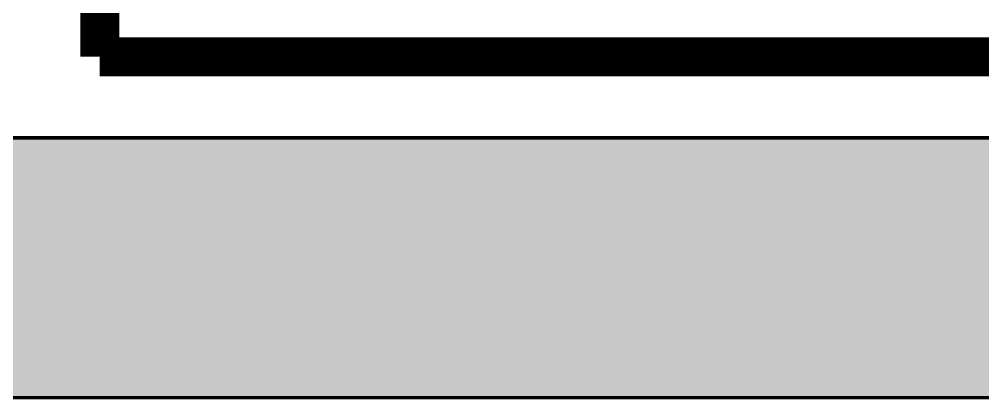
# Model space of a CAD drawing. Header units: millimetres. Extents: x -116965 to 323937, y 291661 to 566926.
# Drawn here: x -49213.4 to -48842.7, y 328239.9 to 328385.5 of the extents above; entities that cross this region are included whole.
import ezdxf

# ---------------------------------------------------------------- set-up
doc = ezdxf.new("R2010")
doc.units = ezdxf.units.MM
doc.layers.get('0').update_dxf_attribs({"lineweight": 18})
doc.layers.add('C00-00-00', color=7, linetype='Continuous')
doc.layers.add('C34-3A-40', color=7, linetype='Continuous', true_color=0x343a40)
doc.layers.add('C62-64-69', color=7, linetype='Continuous', true_color=0x626469)

msp = doc.modelspace()

# ---------------------------------------------------------------- hatches: boundary and pattern name
at = {"layer": 'C34-3A-40'}
h = msp.add_hatch(color=256, dxfattribs=at)
h.dxf.hatch_style = 2
h.paths.add_polyline_path([(-49331.192633, 328339.849361), (-48631.290343, 328339.849361), (-48631.290343, 328239.863317), (-49331.192633, 328239.863317)])
at = {"layer": 'C62-64-69'}
h = msp.add_hatch(color=256, dxfattribs=at)
h.dxf.hatch_style = 2
h.paths.add_polyline_path([(-49235.206033, 328330.850618), (-49203.210498, 328330.850618), (-49203.210498, 328323.851592), (-49235.206033, 328323.851592)])
h = msp.add_hatch(color=256, dxfattribs=at)
h.dxf.hatch_style = 2
h.paths.add_polyline_path([(-49203.210498, 328330.850618), (-49171.214968, 328330.850618), (-49171.214968, 328323.851592), (-49203.210498, 328323.851592)])
h = msp.add_hatch(color=256, dxfattribs=at)
h.dxf.hatch_style = 2
h.paths.add_polyline_path([(-49203.210498, 328330.850618), (-49171.214968, 328330.850618), (-49171.214968, 328323.851592), (-49203.210498, 328323.851592)])
h = msp.add_hatch(color=256, dxfattribs=at)
h.dxf.hatch_style = 2
h.paths.add_polyline_path([(-49171.214968, 328330.850618), (-49139.219433, 328330.850618), (-49139.219433, 328323.851592), (-49171.214968, 328323.851592)])
h = msp.add_hatch(color=256, dxfattribs=at)
h.dxf.hatch_style = 2
h.paths.add_polyline_path([(-49171.214968, 328330.850618), (-49139.219433, 328330.850618), (-49139.219433, 328323.851592), (-49171.214968, 328323.851592)])
h = msp.add_hatch(color=256, dxfattribs=at)
h.dxf.hatch_style = 2
h.paths.add_polyline_path([(-49139.219433, 328330.850618), (-49107.223898, 328330.850618), (-49107.223898, 328323.851592), (-49139.219433, 328323.851592)])
h = msp.add_hatch(color=256, dxfattribs=at)
h.dxf.hatch_style = 2
h.paths.add_polyline_path([(-49139.219433, 328330.850618), (-49107.223898, 328330.850618), (-49107.223898, 328323.851592), (-49139.219433, 328323.851592)])
h = msp.add_hatch(color=256, dxfattribs=at)
h.dxf.hatch_style = 2
h.paths.add_polyline_path([(-49107.223898, 328330.850618), (-49075.228368, 328330.850618), (-49075.228368, 328323.851592), (-49107.223898, 328323.851592)])
h = msp.add_hatch(color=256, dxfattribs=at)
h.dxf.hatch_style = 2
h.paths.add_polyline_path([(-49107.223898, 328330.850618), (-49075.228368, 328330.850618), (-49075.228368, 328323.851592), (-49107.223898, 328323.851592)])
h = msp.add_hatch(color=256, dxfattribs=at)
h.dxf.hatch_style = 2
h.paths.add_polyline_path([(-49075.228368, 328330.850618), (-49043.232833, 328330.850618), (-49043.232833, 328323.851592), (-49075.228368, 328323.851592)])
h = msp.add_hatch(color=256, dxfattribs=at)
h.dxf.hatch_style = 2
h.paths.add_polyline_path([(-49043.232833, 328330.850618), (-49011.237298, 328330.850618), (-49011.237298, 328323.851592), (-49043.232833, 328323.851592)])
h = msp.add_hatch(color=256, dxfattribs=at)
h.dxf.hatch_style = 2
h.paths.add_polyline_path([(-49043.232833, 328330.850618), (-49011.237298, 328330.850618), (-49011.237298, 328323.851592), (-49043.232833, 328323.851592)])
h = msp.add_hatch(color=256, dxfattribs=at)
h.dxf.hatch_style = 2
h.paths.add_polyline_path([(-49011.237298, 328330.850618), (-48979.241768, 328330.850618), (-48979.241768, 328323.851592), (-49011.237298, 328323.851592)])
h = msp.add_hatch(color=256, dxfattribs=at)
h.dxf.hatch_style = 2
h.paths.add_polyline_path([(-49011.237298, 328330.850618), (-48979.241768, 328330.850618), (-48979.241768, 328323.851592), (-49011.237298, 328323.851592)])
h = msp.add_hatch(color=256, dxfattribs=at)
h.dxf.hatch_style = 2
h.paths.add_polyline_path([(-48979.241768, 328330.850618), (-48947.246233, 328330.850618), (-48947.246233, 328323.851592), (-48979.241768, 328323.851592)])
h = msp.add_hatch(color=256, dxfattribs=at)
h.dxf.hatch_style = 2
h.paths.add_polyline_path([(-48979.241768, 328330.850618), (-48947.246233, 328330.850618), (-48947.246233, 328323.851592), (-48979.241768, 328323.851592)])
h = msp.add_hatch(color=256, dxfattribs=at)
h.dxf.hatch_style = 2
h.paths.add_polyline_path([(-48947.246233, 328330.850618), (-48915.250698, 328330.850618), (-48915.250698, 328323.851592), (-48947.246233, 328323.851592)])
h = msp.add_hatch(color=256, dxfattribs=at)
h.dxf.hatch_style = 2
h.paths.add_polyline_path([(-48947.246233, 328330.850618), (-48915.250698, 328330.850618), (-48915.250698, 328323.851592), (-48947.246233, 328323.851592)])
h = msp.add_hatch(color=256, dxfattribs=at)
h.dxf.hatch_style = 2
h.paths.add_polyline_path([(-48915.250698, 328330.850618), (-48883.255168, 328330.850618), (-48883.255168, 328323.851592), (-48915.250698, 328323.851592)])
h = msp.add_hatch(color=256, dxfattribs=at)
h.dxf.hatch_style = 2
h.paths.add_polyline_path([(-48883.255168, 328330.850618), (-48851.259633, 328330.850618), (-48851.259633, 328323.851592), (-48883.255168, 328323.851592)])
h = msp.add_hatch(color=256, dxfattribs=at)
h.dxf.hatch_style = 2
h.paths.add_polyline_path([(-48883.255168, 328330.850618), (-48851.259633, 328330.850618), (-48851.259633, 328323.851592), (-48883.255168, 328323.851592)])
h = msp.add_hatch(color=256, dxfattribs=at)
h.dxf.hatch_style = 2
h.paths.add_polyline_path([(-48851.259633, 328330.850618), (-48819.264098, 328330.850618), (-48819.264098, 328323.851592), (-48851.259633, 328323.851592)])
h = msp.add_hatch(color=256, dxfattribs=at)
h.dxf.hatch_style = 2
h.paths.add_polyline_path([(-48851.259633, 328330.850618), (-48819.264098, 328330.850618), (-48819.264098, 328323.851592), (-48851.259633, 328323.851592)])
h = msp.add_hatch(color=256, dxfattribs=at)
h.dxf.hatch_style = 2
h.paths.add_polyline_path([(-49235.206033, 328323.851592), (-49203.210498, 328323.851592), (-49203.210498, 328321.851874), (-49235.206033, 328321.851874)])
h = msp.add_hatch(color=256, dxfattribs=at)
h.dxf.hatch_style = 2
h.paths.add_polyline_path([(-49235.206033, 328321.851874), (-49203.210498, 328321.851874), (-49203.210498, 328314.852848), (-49235.206033, 328314.852848)])
h = msp.add_hatch(color=256, dxfattribs=at)
h.dxf.hatch_style = 2
h.paths.add_polyline_path([(-49203.210498, 328323.851592), (-49171.214968, 328323.851592), (-49171.214968, 328321.851874), (-49203.210498, 328321.851874)])
h = msp.add_hatch(color=256, dxfattribs=at)
h.dxf.hatch_style = 2
h.paths.add_polyline_path([(-49203.210498, 328323.851592), (-49171.214968, 328323.851592), (-49171.214968, 328321.851874), (-49203.210498, 328321.851874)])
h = msp.add_hatch(color=256, dxfattribs=at)
h.dxf.hatch_style = 2
h.paths.add_polyline_path([(-49203.210498, 328321.851874), (-49171.214968, 328321.851874), (-49171.214968, 328314.852848), (-49203.210498, 328314.852848)])
h = msp.add_hatch(color=256, dxfattribs=at)
h.dxf.hatch_style = 2
h.paths.add_polyline_path([(-49203.210498, 328321.851874), (-49171.214968, 328321.851874), (-49171.214968, 328314.852848), (-49203.210498, 328314.852848)])
h = msp.add_hatch(color=256, dxfattribs=at)
h.dxf.hatch_style = 2
h.paths.add_polyline_path([(-49171.214968, 328323.851592), (-49139.219433, 328323.851592), (-49139.219433, 328321.851874), (-49171.214968, 328321.851874)])
h = msp.add_hatch(color=256, dxfattribs=at)
h.dxf.hatch_style = 2
h.paths.add_polyline_path([(-49171.214968, 328323.851592), (-49139.219433, 328323.851592), (-49139.219433, 328321.851874), (-49171.214968, 328321.851874)])
h = msp.add_hatch(color=256, dxfattribs=at)
h.dxf.hatch_style = 2
h.paths.add_polyline_path([(-49171.214968, 328321.851874), (-49139.219433, 328321.851874), (-49139.219433, 328314.852848), (-49171.214968, 328314.852848)])
h = msp.add_hatch(color=256, dxfattribs=at)
h.dxf.hatch_style = 2
h.paths.add_polyline_path([(-49171.214968, 328321.851874), (-49139.219433, 328321.851874), (-49139.219433, 328314.852848), (-49171.214968, 328314.852848)])
h = msp.add_hatch(color=256, dxfattribs=at)
h.dxf.hatch_style = 2
h.paths.add_polyline_path([(-49139.219433, 328323.851592), (-49107.223898, 328323.851592), (-49107.223898, 328321.851874), (-49139.219433, 328321.851874)])
h = msp.add_hatch(color=256, dxfattribs=at)
h.dxf.hatch_style = 2
h.paths.add_polyline_path([(-49139.219433, 328323.851592), (-49107.223898, 328323.851592), (-49107.223898, 328321.851874), (-49139.219433, 328321.851874)])
h = msp.add_hatch(color=256, dxfattribs=at)
h.dxf.hatch_style = 2
h.paths.add_polyline_path([(-49139.219433, 328321.851874), (-49107.223898, 328321.851874), (-49107.223898, 328314.852848), (-49139.219433, 328314.852848)])
h = msp.add_hatch(color=256, dxfattribs=at)
h.dxf.hatch_style = 2
h.paths.add_polyline_path([(-49139.219433, 328321.851874), (-49107.223898, 328321.851874), (-49107.223898, 328314.852848), (-49139.219433, 328314.852848)])
h = msp.add_hatch(color=256, dxfattribs=at)
h.dxf.hatch_style = 2
h.paths.add_polyline_path([(-49107.223898, 328323.851592), (-49075.228368, 328323.851592), (-49075.228368, 328321.851874), (-49107.223898, 328321.851874)])
h = msp.add_hatch(color=256, dxfattribs=at)
h.dxf.hatch_style = 2
h.paths.add_polyline_path([(-49107.223898, 328323.851592), (-49075.228368, 328323.851592), (-49075.228368, 328321.851874), (-49107.223898, 328321.851874)])
h = msp.add_hatch(color=256, dxfattribs=at)
h.dxf.hatch_style = 2
h.paths.add_polyline_path([(-49107.223898, 328321.851874), (-49075.228368, 328321.851874), (-49075.228368, 328314.852848), (-49107.223898, 328314.852848)])
h = msp.add_hatch(color=256, dxfattribs=at)
h.dxf.hatch_style = 2
h.paths.add_polyline_path([(-49107.223898, 328321.851874), (-49075.228368, 328321.851874), (-49075.228368, 328314.852848), (-49107.223898, 328314.852848)])
h = msp.add_hatch(color=256, dxfattribs=at)
h.dxf.hatch_style = 2
h.paths.add_polyline_path([(-49075.228368, 328323.851592), (-49043.232833, 328323.851592), (-49043.232833, 328321.851874), (-49075.228368, 328321.851874)])
h = msp.add_hatch(color=256, dxfattribs=at)
h.dxf.hatch_style = 2
h.paths.add_polyline_path([(-49075.228368, 328321.851874), (-49043.232833, 328321.851874), (-49043.232833, 328314.852848), (-49075.228368, 328314.852848)])
h = msp.add_hatch(color=256, dxfattribs=at)
h.dxf.hatch_style = 2
h.paths.add_polyline_path([(-49043.232833, 328323.851592), (-49011.237298, 328323.851592), (-49011.237298, 328321.851874), (-49043.232833, 328321.851874)])
h = msp.add_hatch(color=256, dxfattribs=at)
h.dxf.hatch_style = 2
h.paths.add_polyline_path([(-49043.232833, 328323.851592), (-49011.237298, 328323.851592), (-49011.237298, 328321.851874), (-49043.232833, 328321.851874)])
h = msp.add_hatch(color=256, dxfattribs=at)
h.dxf.hatch_style = 2
h.paths.add_polyline_path([(-49043.232833, 328321.851874), (-49011.237298, 328321.851874), (-49011.237298, 328314.852848), (-49043.232833, 328314.852848)])
h = msp.add_hatch(color=256, dxfattribs=at)
h.dxf.hatch_style = 2
h.paths.add_polyline_path([(-49043.232833, 328321.851874), (-49011.237298, 328321.851874), (-49011.237298, 328314.852848), (-49043.232833, 328314.852848)])
h = msp.add_hatch(color=256, dxfattribs=at)
h.dxf.hatch_style = 2
h.paths.add_polyline_path([(-49011.237298, 328323.851592), (-48979.241768, 328323.851592), (-48979.241768, 328321.851874), (-49011.237298, 328321.851874)])
h = msp.add_hatch(color=256, dxfattribs=at)
h.dxf.hatch_style = 2
h.paths.add_polyline_path([(-49011.237298, 328323.851592), (-48979.241768, 328323.851592), (-48979.241768, 328321.851874), (-49011.237298, 328321.851874)])
h = msp.add_hatch(color=256, dxfattribs=at)
h.dxf.hatch_style = 2
h.paths.add_polyline_path([(-49011.237298, 328321.851874), (-48979.241768, 328321.851874), (-48979.241768, 328314.852848), (-49011.237298, 328314.852848)])
h = msp.add_hatch(color=256, dxfattribs=at)
h.dxf.hatch_style = 2
h.paths.add_polyline_path([(-49011.237298, 328321.851874), (-48979.241768, 328321.851874), (-48979.241768, 328314.852848), (-49011.237298, 328314.852848)])
h = msp.add_hatch(color=256, dxfattribs=at)
h.dxf.hatch_style = 2
h.paths.add_polyline_path([(-48979.241768, 328323.851592), (-48947.246233, 328323.851592), (-48947.246233, 328321.851874), (-48979.241768, 328321.851874)])
h = msp.add_hatch(color=256, dxfattribs=at)
h.dxf.hatch_style = 2
h.paths.add_polyline_path([(-48979.241768, 328323.851592), (-48947.246233, 328323.851592), (-48947.246233, 328321.851874), (-48979.241768, 328321.851874)])
h = msp.add_hatch(color=256, dxfattribs=at)
h.dxf.hatch_style = 2
h.paths.add_polyline_path([(-48979.241768, 328321.851874), (-48947.246233, 328321.851874), (-48947.246233, 328314.852848), (-48979.241768, 328314.852848)])
h = msp.add_hatch(color=256, dxfattribs=at)
h.dxf.hatch_style = 2
h.paths.add_polyline_path([(-48979.241768, 328321.851874), (-48947.246233, 328321.851874), (-48947.246233, 328314.852848), (-48979.241768, 328314.852848)])
h = msp.add_hatch(color=256, dxfattribs=at)
h.dxf.hatch_style = 2
h.paths.add_polyline_path([(-48947.246233, 328323.851592), (-48915.250698, 328323.851592), (-48915.250698, 328321.851874), (-48947.246233, 328321.851874)])
h = msp.add_hatch(color=256, dxfattribs=at)
h.dxf.hatch_style = 2
h.paths.add_polyline_path([(-48947.246233, 328323.851592), (-48915.250698, 328323.851592), (-48915.250698, 328321.851874), (-48947.246233, 328321.851874)])
h = msp.add_hatch(color=256, dxfattribs=at)
h.dxf.hatch_style = 2
h.paths.add_polyline_path([(-48947.246233, 328321.851874), (-48915.250698, 328321.851874), (-48915.250698, 328314.852848), (-48947.246233, 328314.852848)])
h = msp.add_hatch(color=256, dxfattribs=at)
h.dxf.hatch_style = 2
h.paths.add_polyline_path([(-48947.246233, 328321.851874), (-48915.250698, 328321.851874), (-48915.250698, 328314.852848), (-48947.246233, 328314.852848)])
h = msp.add_hatch(color=256, dxfattribs=at)
h.dxf.hatch_style = 2
h.paths.add_polyline_path([(-48915.250698, 328323.851592), (-48883.255168, 328323.851592), (-48883.255168, 328321.851874), (-48915.250698, 328321.851874)])
h = msp.add_hatch(color=256, dxfattribs=at)
h.dxf.hatch_style = 2
h.paths.add_polyline_path([(-48915.250698, 328321.851874), (-48883.255168, 328321.851874), (-48883.255168, 328314.852848), (-48915.250698, 328314.852848)])
h = msp.add_hatch(color=256, dxfattribs=at)
h.dxf.hatch_style = 2
h.paths.add_polyline_path([(-48883.255168, 328323.851592), (-48851.259633, 328323.851592), (-48851.259633, 328321.851874), (-48883.255168, 328321.851874)])
h = msp.add_hatch(color=256, dxfattribs=at)
h.dxf.hatch_style = 2
h.paths.add_polyline_path([(-48883.255168, 328323.851592), (-48851.259633, 328323.851592), (-48851.259633, 328321.851874), (-48883.255168, 328321.851874)])
h = msp.add_hatch(color=256, dxfattribs=at)
h.dxf.hatch_style = 2
h.paths.add_polyline_path([(-48883.255168, 328321.851874), (-48851.259633, 328321.851874), (-48851.259633, 328314.852848), (-48883.255168, 328314.852848)])
h = msp.add_hatch(color=256, dxfattribs=at)
h.dxf.hatch_style = 2
h.paths.add_polyline_path([(-48883.255168, 328321.851874), (-48851.259633, 328321.851874), (-48851.259633, 328314.852848), (-48883.255168, 328314.852848)])
h = msp.add_hatch(color=256, dxfattribs=at)
h.dxf.hatch_style = 2
h.paths.add_polyline_path([(-48851.259633, 328323.851592), (-48819.264098, 328323.851592), (-48819.264098, 328321.851874), (-48851.259633, 328321.851874)])
h = msp.add_hatch(color=256, dxfattribs=at)
h.dxf.hatch_style = 2
h.paths.add_polyline_path([(-48851.259633, 328323.851592), (-48819.264098, 328323.851592), (-48819.264098, 328321.851874), (-48851.259633, 328321.851874)])
h = msp.add_hatch(color=256, dxfattribs=at)
h.dxf.hatch_style = 2
h.paths.add_polyline_path([(-48851.259633, 328321.851874), (-48819.264098, 328321.851874), (-48819.264098, 328314.852848), (-48851.259633, 328314.852848)])
h = msp.add_hatch(color=256, dxfattribs=at)
h.dxf.hatch_style = 2
h.paths.add_polyline_path([(-48851.259633, 328321.851874), (-48819.264098, 328321.851874), (-48819.264098, 328314.852848), (-48851.259633, 328314.852848)])
h = msp.add_hatch(color=256, dxfattribs=at)
h.dxf.hatch_style = 2
h.paths.add_polyline_path([(-49235.206033, 328314.852848), (-49203.210498, 328314.852848), (-49203.210498, 328312.85313), (-49235.206033, 328312.85313)])
h = msp.add_hatch(color=256, dxfattribs=at)
h.dxf.hatch_style = 2
h.paths.add_polyline_path([(-49203.210498, 328314.852848), (-49171.214968, 328314.852848), (-49171.214968, 328312.85313), (-49203.210498, 328312.85313)])
h = msp.add_hatch(color=256, dxfattribs=at)
h.dxf.hatch_style = 2
h.paths.add_polyline_path([(-49203.210498, 328314.852848), (-49171.214968, 328314.852848), (-49171.214968, 328312.85313), (-49203.210498, 328312.85313)])
h = msp.add_hatch(color=256, dxfattribs=at)
h.dxf.hatch_style = 2
h.paths.add_polyline_path([(-49171.214968, 328314.852848), (-49139.219433, 328314.852848), (-49139.219433, 328312.85313), (-49171.214968, 328312.85313)])
h = msp.add_hatch(color=256, dxfattribs=at)
h.dxf.hatch_style = 2
h.paths.add_polyline_path([(-49171.214968, 328314.852848), (-49139.219433, 328314.852848), (-49139.219433, 328312.85313), (-49171.214968, 328312.85313)])
h = msp.add_hatch(color=256, dxfattribs=at)
h.dxf.hatch_style = 2
h.paths.add_polyline_path([(-49139.219433, 328314.852848), (-49107.223898, 328314.852848), (-49107.223898, 328312.85313), (-49139.219433, 328312.85313)])
h = msp.add_hatch(color=256, dxfattribs=at)
h.dxf.hatch_style = 2
h.paths.add_polyline_path([(-49139.219433, 328314.852848), (-49107.223898, 328314.852848), (-49107.223898, 328312.85313), (-49139.219433, 328312.85313)])
h = msp.add_hatch(color=256, dxfattribs=at)
h.dxf.hatch_style = 2
h.paths.add_polyline_path([(-49107.223898, 328314.852848), (-49075.228368, 328314.852848), (-49075.228368, 328312.85313), (-49107.223898, 328312.85313)])
h = msp.add_hatch(color=256, dxfattribs=at)
h.dxf.hatch_style = 2
h.paths.add_polyline_path([(-49107.223898, 328314.852848), (-49075.228368, 328314.852848), (-49075.228368, 328312.85313), (-49107.223898, 328312.85313)])
h = msp.add_hatch(color=256, dxfattribs=at)
h.dxf.hatch_style = 2
h.paths.add_polyline_path([(-49075.228368, 328314.852848), (-49043.232833, 328314.852848), (-49043.232833, 328312.85313), (-49075.228368, 328312.85313)])
h = msp.add_hatch(color=256, dxfattribs=at)
h.dxf.hatch_style = 2
h.paths.add_polyline_path([(-49043.232833, 328314.852848), (-49011.237298, 328314.852848), (-49011.237298, 328312.85313), (-49043.232833, 328312.85313)])
h = msp.add_hatch(color=256, dxfattribs=at)
h.dxf.hatch_style = 2
h.paths.add_polyline_path([(-49043.232833, 328314.852848), (-49011.237298, 328314.852848), (-49011.237298, 328312.85313), (-49043.232833, 328312.85313)])
h = msp.add_hatch(color=256, dxfattribs=at)
h.dxf.hatch_style = 2
h.paths.add_polyline_path([(-49011.237298, 328314.852848), (-48979.241768, 328314.852848), (-48979.241768, 328312.85313), (-49011.237298, 328312.85313)])
h = msp.add_hatch(color=256, dxfattribs=at)
h.dxf.hatch_style = 2
h.paths.add_polyline_path([(-49011.237298, 328314.852848), (-48979.241768, 328314.852848), (-48979.241768, 328312.85313), (-49011.237298, 328312.85313)])
h = msp.add_hatch(color=256, dxfattribs=at)
h.dxf.hatch_style = 2
h.paths.add_polyline_path([(-48979.241768, 328314.852848), (-48947.246233, 328314.852848), (-48947.246233, 328312.85313), (-48979.241768, 328312.85313)])
h = msp.add_hatch(color=256, dxfattribs=at)
h.dxf.hatch_style = 2
h.paths.add_polyline_path([(-48979.241768, 328314.852848), (-48947.246233, 328314.852848), (-48947.246233, 328312.85313), (-48979.241768, 328312.85313)])
h = msp.add_hatch(color=256, dxfattribs=at)
h.dxf.hatch_style = 2
h.paths.add_polyline_path([(-48947.246233, 328314.852848), (-48915.250698, 328314.852848), (-48915.250698, 328312.85313), (-48947.246233, 328312.85313)])
h = msp.add_hatch(color=256, dxfattribs=at)
h.dxf.hatch_style = 2
h.paths.add_polyline_path([(-48947.246233, 328314.852848), (-48915.250698, 328314.852848), (-48915.250698, 328312.85313), (-48947.246233, 328312.85313)])
h = msp.add_hatch(color=256, dxfattribs=at)
h.dxf.hatch_style = 2
h.paths.add_polyline_path([(-48915.250698, 328314.852848), (-48883.255168, 328314.852848), (-48883.255168, 328312.85313), (-48915.250698, 328312.85313)])
h = msp.add_hatch(color=256, dxfattribs=at)
h.dxf.hatch_style = 2
h.paths.add_polyline_path([(-48883.255168, 328314.852848), (-48851.259633, 328314.852848), (-48851.259633, 328312.85313), (-48883.255168, 328312.85313)])
h = msp.add_hatch(color=256, dxfattribs=at)
h.dxf.hatch_style = 2
h.paths.add_polyline_path([(-48883.255168, 328314.852848), (-48851.259633, 328314.852848), (-48851.259633, 328312.85313), (-48883.255168, 328312.85313)])
h = msp.add_hatch(color=256, dxfattribs=at)
h.dxf.hatch_style = 2
h.paths.add_polyline_path([(-48851.259633, 328314.852848), (-48819.264098, 328314.852848), (-48819.264098, 328312.85313), (-48851.259633, 328312.85313)])
h = msp.add_hatch(color=256, dxfattribs=at)
h.dxf.hatch_style = 2
h.paths.add_polyline_path([(-48851.259633, 328314.852848), (-48819.264098, 328314.852848), (-48819.264098, 328312.85313), (-48851.259633, 328312.85313)])
h = msp.add_hatch(color=256, dxfattribs=at)
h.dxf.hatch_style = 2
h.paths.add_polyline_path([(-49235.206033, 328312.85313), (-49203.210498, 328312.85313), (-49203.210498, 328305.854105), (-49235.206033, 328305.854105)])
h = msp.add_hatch(color=256, dxfattribs=at)
h.dxf.hatch_style = 2
h.paths.add_polyline_path([(-49203.210498, 328312.85313), (-49171.214968, 328312.85313), (-49171.214968, 328305.854105), (-49203.210498, 328305.854105)])
h = msp.add_hatch(color=256, dxfattribs=at)
h.dxf.hatch_style = 2
h.paths.add_polyline_path([(-49203.210498, 328312.85313), (-49171.214968, 328312.85313), (-49171.214968, 328305.854105), (-49203.210498, 328305.854105)])
h = msp.add_hatch(color=256, dxfattribs=at)
h.dxf.hatch_style = 2
h.paths.add_polyline_path([(-49171.214968, 328312.85313), (-49139.219433, 328312.85313), (-49139.219433, 328305.854105), (-49171.214968, 328305.854105)])
h = msp.add_hatch(color=256, dxfattribs=at)
h.dxf.hatch_style = 2
h.paths.add_polyline_path([(-49171.214968, 328312.85313), (-49139.219433, 328312.85313), (-49139.219433, 328305.854105), (-49171.214968, 328305.854105)])
h = msp.add_hatch(color=256, dxfattribs=at)
h.dxf.hatch_style = 2
h.paths.add_polyline_path([(-49139.219433, 328312.85313), (-49107.223898, 328312.85313), (-49107.223898, 328305.854105), (-49139.219433, 328305.854105)])
h = msp.add_hatch(color=256, dxfattribs=at)
h.dxf.hatch_style = 2
h.paths.add_polyline_path([(-49139.219433, 328312.85313), (-49107.223898, 328312.85313), (-49107.223898, 328305.854105), (-49139.219433, 328305.854105)])
h = msp.add_hatch(color=256, dxfattribs=at)
h.dxf.hatch_style = 2
h.paths.add_polyline_path([(-49107.223898, 328312.85313), (-49075.228368, 328312.85313), (-49075.228368, 328305.854105), (-49107.223898, 328305.854105)])
h = msp.add_hatch(color=256, dxfattribs=at)
h.dxf.hatch_style = 2
h.paths.add_polyline_path([(-49107.223898, 328312.85313), (-49075.228368, 328312.85313), (-49075.228368, 328305.854105), (-49107.223898, 328305.854105)])
h = msp.add_hatch(color=256, dxfattribs=at)
h.dxf.hatch_style = 2
h.paths.add_polyline_path([(-49075.228368, 328312.85313), (-49043.232833, 328312.85313), (-49043.232833, 328305.854105), (-49075.228368, 328305.854105)])
h = msp.add_hatch(color=256, dxfattribs=at)
h.dxf.hatch_style = 2
h.paths.add_polyline_path([(-49043.232833, 328312.85313), (-49011.237298, 328312.85313), (-49011.237298, 328305.854105), (-49043.232833, 328305.854105)])
h = msp.add_hatch(color=256, dxfattribs=at)
h.dxf.hatch_style = 2
h.paths.add_polyline_path([(-49043.232833, 328312.85313), (-49011.237298, 328312.85313), (-49011.237298, 328305.854105), (-49043.232833, 328305.854105)])
h = msp.add_hatch(color=256, dxfattribs=at)
h.dxf.hatch_style = 2
h.paths.add_polyline_path([(-49011.237298, 328312.85313), (-48979.241768, 328312.85313), (-48979.241768, 328305.854105), (-49011.237298, 328305.854105)])
h = msp.add_hatch(color=256, dxfattribs=at)
h.dxf.hatch_style = 2
h.paths.add_polyline_path([(-49011.237298, 328312.85313), (-48979.241768, 328312.85313), (-48979.241768, 328305.854105), (-49011.237298, 328305.854105)])
h = msp.add_hatch(color=256, dxfattribs=at)
h.dxf.hatch_style = 2
h.paths.add_polyline_path([(-48979.241768, 328312.85313), (-48947.246233, 328312.85313), (-48947.246233, 328305.854105), (-48979.241768, 328305.854105)])
h = msp.add_hatch(color=256, dxfattribs=at)
h.dxf.hatch_style = 2
h.paths.add_polyline_path([(-48979.241768, 328312.85313), (-48947.246233, 328312.85313), (-48947.246233, 328305.854105), (-48979.241768, 328305.854105)])
h = msp.add_hatch(color=256, dxfattribs=at)
h.dxf.hatch_style = 2
h.paths.add_polyline_path([(-48947.246233, 328312.85313), (-48915.250698, 328312.85313), (-48915.250698, 328305.854105), (-48947.246233, 328305.854105)])
h = msp.add_hatch(color=256, dxfattribs=at)
h.dxf.hatch_style = 2
h.paths.add_polyline_path([(-48947.246233, 328312.85313), (-48915.250698, 328312.85313), (-48915.250698, 328305.854105), (-48947.246233, 328305.854105)])
h = msp.add_hatch(color=256, dxfattribs=at)
h.dxf.hatch_style = 2
h.paths.add_polyline_path([(-48915.250698, 328312.85313), (-48883.255168, 328312.85313), (-48883.255168, 328305.854105), (-48915.250698, 328305.854105)])
h = msp.add_hatch(color=256, dxfattribs=at)
h.dxf.hatch_style = 2
h.paths.add_polyline_path([(-48883.255168, 328312.85313), (-48851.259633, 328312.85313), (-48851.259633, 328305.854105), (-48883.255168, 328305.854105)])
h = msp.add_hatch(color=256, dxfattribs=at)
h.dxf.hatch_style = 2
h.paths.add_polyline_path([(-48883.255168, 328312.85313), (-48851.259633, 328312.85313), (-48851.259633, 328305.854105), (-48883.255168, 328305.854105)])
h = msp.add_hatch(color=256, dxfattribs=at)
h.dxf.hatch_style = 2
h.paths.add_polyline_path([(-48851.259633, 328312.85313), (-48819.264098, 328312.85313), (-48819.264098, 328305.854105), (-48851.259633, 328305.854105)])
h = msp.add_hatch(color=256, dxfattribs=at)
h.dxf.hatch_style = 2
h.paths.add_polyline_path([(-48851.259633, 328312.85313), (-48819.264098, 328312.85313), (-48819.264098, 328305.854105), (-48851.259633, 328305.854105)])
h = msp.add_hatch(color=256, dxfattribs=at)
h.dxf.hatch_style = 2
h.paths.add_polyline_path([(-49235.206033, 328305.854105), (-49203.210498, 328305.854105), (-49203.210498, 328303.854386), (-49235.206033, 328303.854386)])
h = msp.add_hatch(color=256, dxfattribs=at)
h.dxf.hatch_style = 2
h.paths.add_polyline_path([(-49235.206033, 328303.854386), (-49203.210498, 328303.854386), (-49203.210498, 328296.855361), (-49235.206033, 328296.855361)])
h = msp.add_hatch(color=256, dxfattribs=at)
h.dxf.hatch_style = 2
h.paths.add_polyline_path([(-49203.210498, 328305.854105), (-49171.214968, 328305.854105), (-49171.214968, 328303.854386), (-49203.210498, 328303.854386)])
h = msp.add_hatch(color=256, dxfattribs=at)
h.dxf.hatch_style = 2
h.paths.add_polyline_path([(-49203.210498, 328305.854105), (-49171.214968, 328305.854105), (-49171.214968, 328303.854386), (-49203.210498, 328303.854386)])
h = msp.add_hatch(color=256, dxfattribs=at)
h.dxf.hatch_style = 2
h.paths.add_polyline_path([(-49203.210498, 328303.854386), (-49171.214968, 328303.854386), (-49171.214968, 328296.855361), (-49203.210498, 328296.855361)])
h = msp.add_hatch(color=256, dxfattribs=at)
h.dxf.hatch_style = 2
h.paths.add_polyline_path([(-49203.210498, 328303.854386), (-49171.214968, 328303.854386), (-49171.214968, 328296.855361), (-49203.210498, 328296.855361)])
h = msp.add_hatch(color=256, dxfattribs=at)
h.dxf.hatch_style = 2
h.paths.add_polyline_path([(-49171.214968, 328305.854105), (-49139.219433, 328305.854105), (-49139.219433, 328303.854386), (-49171.214968, 328303.854386)])
h = msp.add_hatch(color=256, dxfattribs=at)
h.dxf.hatch_style = 2
h.paths.add_polyline_path([(-49171.214968, 328305.854105), (-49139.219433, 328305.854105), (-49139.219433, 328303.854386), (-49171.214968, 328303.854386)])
h = msp.add_hatch(color=256, dxfattribs=at)
h.dxf.hatch_style = 2
h.paths.add_polyline_path([(-49171.214968, 328303.854386), (-49139.219433, 328303.854386), (-49139.219433, 328296.855361), (-49171.214968, 328296.855361)])
h = msp.add_hatch(color=256, dxfattribs=at)
h.dxf.hatch_style = 2
h.paths.add_polyline_path([(-49171.214968, 328303.854386), (-49139.219433, 328303.854386), (-49139.219433, 328296.855361), (-49171.214968, 328296.855361)])
h = msp.add_hatch(color=256, dxfattribs=at)
h.dxf.hatch_style = 2
h.paths.add_polyline_path([(-49139.219433, 328305.854105), (-49107.223898, 328305.854105), (-49107.223898, 328303.854386), (-49139.219433, 328303.854386)])
h = msp.add_hatch(color=256, dxfattribs=at)
h.dxf.hatch_style = 2
h.paths.add_polyline_path([(-49139.219433, 328305.854105), (-49107.223898, 328305.854105), (-49107.223898, 328303.854386), (-49139.219433, 328303.854386)])
h = msp.add_hatch(color=256, dxfattribs=at)
h.dxf.hatch_style = 2
h.paths.add_polyline_path([(-49139.219433, 328303.854386), (-49107.223898, 328303.854386), (-49107.223898, 328296.855361), (-49139.219433, 328296.855361)])
h = msp.add_hatch(color=256, dxfattribs=at)
h.dxf.hatch_style = 2
h.paths.add_polyline_path([(-49139.219433, 328303.854386), (-49107.223898, 328303.854386), (-49107.223898, 328296.855361), (-49139.219433, 328296.855361)])
h = msp.add_hatch(color=256, dxfattribs=at)
h.dxf.hatch_style = 2
h.paths.add_polyline_path([(-49107.223898, 328305.854105), (-49075.228368, 328305.854105), (-49075.228368, 328303.854386), (-49107.223898, 328303.854386)])
h = msp.add_hatch(color=256, dxfattribs=at)
h.dxf.hatch_style = 2
h.paths.add_polyline_path([(-49107.223898, 328305.854105), (-49075.228368, 328305.854105), (-49075.228368, 328303.854386), (-49107.223898, 328303.854386)])
h = msp.add_hatch(color=256, dxfattribs=at)
h.dxf.hatch_style = 2
h.paths.add_polyline_path([(-49107.223898, 328303.854386), (-49075.228368, 328303.854386), (-49075.228368, 328296.855361), (-49107.223898, 328296.855361)])
h = msp.add_hatch(color=256, dxfattribs=at)
h.dxf.hatch_style = 2
h.paths.add_polyline_path([(-49107.223898, 328303.854386), (-49075.228368, 328303.854386), (-49075.228368, 328296.855361), (-49107.223898, 328296.855361)])
h = msp.add_hatch(color=256, dxfattribs=at)
h.dxf.hatch_style = 2
h.paths.add_polyline_path([(-49075.228368, 328305.854105), (-49043.232833, 328305.854105), (-49043.232833, 328303.854386), (-49075.228368, 328303.854386)])
h = msp.add_hatch(color=256, dxfattribs=at)
h.dxf.hatch_style = 2
h.paths.add_polyline_path([(-49075.228368, 328303.854386), (-49043.232833, 328303.854386), (-49043.232833, 328296.855361), (-49075.228368, 328296.855361)])
h = msp.add_hatch(color=256, dxfattribs=at)
h.dxf.hatch_style = 2
h.paths.add_polyline_path([(-49043.232833, 328305.854105), (-49011.237298, 328305.854105), (-49011.237298, 328303.854386), (-49043.232833, 328303.854386)])
h = msp.add_hatch(color=256, dxfattribs=at)
h.dxf.hatch_style = 2
h.paths.add_polyline_path([(-49043.232833, 328305.854105), (-49011.237298, 328305.854105), (-49011.237298, 328303.854386), (-49043.232833, 328303.854386)])
h = msp.add_hatch(color=256, dxfattribs=at)
h.dxf.hatch_style = 2
h.paths.add_polyline_path([(-49043.232833, 328303.854386), (-49011.237298, 328303.854386), (-49011.237298, 328296.855361), (-49043.232833, 328296.855361)])
h = msp.add_hatch(color=256, dxfattribs=at)
h.dxf.hatch_style = 2
h.paths.add_polyline_path([(-49043.232833, 328303.854386), (-49011.237298, 328303.854386), (-49011.237298, 328296.855361), (-49043.232833, 328296.855361)])
h = msp.add_hatch(color=256, dxfattribs=at)
h.dxf.hatch_style = 2
h.paths.add_polyline_path([(-49011.237298, 328305.854105), (-48979.241768, 328305.854105), (-48979.241768, 328303.854386), (-49011.237298, 328303.854386)])
h = msp.add_hatch(color=256, dxfattribs=at)
h.dxf.hatch_style = 2
h.paths.add_polyline_path([(-49011.237298, 328305.854105), (-48979.241768, 328305.854105), (-48979.241768, 328303.854386), (-49011.237298, 328303.854386)])
h = msp.add_hatch(color=256, dxfattribs=at)
h.dxf.hatch_style = 2
h.paths.add_polyline_path([(-49011.237298, 328303.854386), (-48979.241768, 328303.854386), (-48979.241768, 328296.855361), (-49011.237298, 328296.855361)])
h = msp.add_hatch(color=256, dxfattribs=at)
h.dxf.hatch_style = 2
h.paths.add_polyline_path([(-49011.237298, 328303.854386), (-48979.241768, 328303.854386), (-48979.241768, 328296.855361), (-49011.237298, 328296.855361)])
h = msp.add_hatch(color=256, dxfattribs=at)
h.dxf.hatch_style = 2
h.paths.add_polyline_path([(-48979.241768, 328305.854105), (-48947.246233, 328305.854105), (-48947.246233, 328303.854386), (-48979.241768, 328303.854386)])
h = msp.add_hatch(color=256, dxfattribs=at)
h.dxf.hatch_style = 2
h.paths.add_polyline_path([(-48979.241768, 328305.854105), (-48947.246233, 328305.854105), (-48947.246233, 328303.854386), (-48979.241768, 328303.854386)])
h = msp.add_hatch(color=256, dxfattribs=at)
h.dxf.hatch_style = 2
h.paths.add_polyline_path([(-48979.241768, 328303.854386), (-48947.246233, 328303.854386), (-48947.246233, 328296.855361), (-48979.241768, 328296.855361)])
h = msp.add_hatch(color=256, dxfattribs=at)
h.dxf.hatch_style = 2
h.paths.add_polyline_path([(-48979.241768, 328303.854386), (-48947.246233, 328303.854386), (-48947.246233, 328296.855361), (-48979.241768, 328296.855361)])
h = msp.add_hatch(color=256, dxfattribs=at)
h.dxf.hatch_style = 2
h.paths.add_polyline_path([(-48947.246233, 328305.854105), (-48915.250698, 328305.854105), (-48915.250698, 328303.854386), (-48947.246233, 328303.854386)])
h = msp.add_hatch(color=256, dxfattribs=at)
h.dxf.hatch_style = 2
h.paths.add_polyline_path([(-48947.246233, 328305.854105), (-48915.250698, 328305.854105), (-48915.250698, 328303.854386), (-48947.246233, 328303.854386)])
h = msp.add_hatch(color=256, dxfattribs=at)
h.dxf.hatch_style = 2
h.paths.add_polyline_path([(-48947.246233, 328303.854386), (-48915.250698, 328303.854386), (-48915.250698, 328296.855361), (-48947.246233, 328296.855361)])
h = msp.add_hatch(color=256, dxfattribs=at)
h.dxf.hatch_style = 2
h.paths.add_polyline_path([(-48947.246233, 328303.854386), (-48915.250698, 328303.854386), (-48915.250698, 328296.855361), (-48947.246233, 328296.855361)])
h = msp.add_hatch(color=256, dxfattribs=at)
h.dxf.hatch_style = 2
h.paths.add_polyline_path([(-48915.250698, 328305.854105), (-48883.255168, 328305.854105), (-48883.255168, 328303.854386), (-48915.250698, 328303.854386)])
h = msp.add_hatch(color=256, dxfattribs=at)
h.dxf.hatch_style = 2
h.paths.add_polyline_path([(-48915.250698, 328303.854386), (-48883.255168, 328303.854386), (-48883.255168, 328296.855361), (-48915.250698, 328296.855361)])
h = msp.add_hatch(color=256, dxfattribs=at)
h.dxf.hatch_style = 2
h.paths.add_polyline_path([(-48883.255168, 328305.854105), (-48851.259633, 328305.854105), (-48851.259633, 328303.854386), (-48883.255168, 328303.854386)])
h = msp.add_hatch(color=256, dxfattribs=at)
h.dxf.hatch_style = 2
h.paths.add_polyline_path([(-48883.255168, 328305.854105), (-48851.259633, 328305.854105), (-48851.259633, 328303.854386), (-48883.255168, 328303.854386)])
h = msp.add_hatch(color=256, dxfattribs=at)
h.dxf.hatch_style = 2
h.paths.add_polyline_path([(-48883.255168, 328303.854386), (-48851.259633, 328303.854386), (-48851.259633, 328296.855361), (-48883.255168, 328296.855361)])
h = msp.add_hatch(color=256, dxfattribs=at)
h.dxf.hatch_style = 2
h.paths.add_polyline_path([(-48883.255168, 328303.854386), (-48851.259633, 328303.854386), (-48851.259633, 328296.855361), (-48883.255168, 328296.855361)])
h = msp.add_hatch(color=256, dxfattribs=at)
h.dxf.hatch_style = 2
h.paths.add_polyline_path([(-48851.259633, 328305.854105), (-48819.264098, 328305.854105), (-48819.264098, 328303.854386), (-48851.259633, 328303.854386)])
h = msp.add_hatch(color=256, dxfattribs=at)
h.dxf.hatch_style = 2
h.paths.add_polyline_path([(-48851.259633, 328305.854105), (-48819.264098, 328305.854105), (-48819.264098, 328303.854386), (-48851.259633, 328303.854386)])
h = msp.add_hatch(color=256, dxfattribs=at)
h.dxf.hatch_style = 2
h.paths.add_polyline_path([(-48851.259633, 328303.854386), (-48819.264098, 328303.854386), (-48819.264098, 328296.855361), (-48851.259633, 328296.855361)])
h = msp.add_hatch(color=256, dxfattribs=at)
h.dxf.hatch_style = 2
h.paths.add_polyline_path([(-48851.259633, 328303.854386), (-48819.264098, 328303.854386), (-48819.264098, 328296.855361), (-48851.259633, 328296.855361)])
h = msp.add_hatch(color=256, dxfattribs=at)
h.dxf.hatch_style = 2
h.paths.add_polyline_path([(-49235.206033, 328296.855361), (-49203.210498, 328296.855361), (-49203.210498, 328294.855643), (-49235.206033, 328294.855643)])
h = msp.add_hatch(color=256, dxfattribs=at)
h.dxf.hatch_style = 2
h.paths.add_polyline_path([(-49203.210498, 328296.855361), (-49171.214968, 328296.855361), (-49171.214968, 328294.855643), (-49203.210498, 328294.855643)])
h = msp.add_hatch(color=256, dxfattribs=at)
h.dxf.hatch_style = 2
h.paths.add_polyline_path([(-49203.210498, 328296.855361), (-49171.214968, 328296.855361), (-49171.214968, 328294.855643), (-49203.210498, 328294.855643)])
h = msp.add_hatch(color=256, dxfattribs=at)
h.dxf.hatch_style = 2
h.paths.add_polyline_path([(-49171.214968, 328296.855361), (-49139.219433, 328296.855361), (-49139.219433, 328294.855643), (-49171.214968, 328294.855643)])
h = msp.add_hatch(color=256, dxfattribs=at)
h.dxf.hatch_style = 2
h.paths.add_polyline_path([(-49171.214968, 328296.855361), (-49139.219433, 328296.855361), (-49139.219433, 328294.855643), (-49171.214968, 328294.855643)])
h = msp.add_hatch(color=256, dxfattribs=at)
h.dxf.hatch_style = 2
h.paths.add_polyline_path([(-49139.219433, 328296.855361), (-49107.223898, 328296.855361), (-49107.223898, 328294.855643), (-49139.219433, 328294.855643)])
h = msp.add_hatch(color=256, dxfattribs=at)
h.dxf.hatch_style = 2
h.paths.add_polyline_path([(-49139.219433, 328296.855361), (-49107.223898, 328296.855361), (-49107.223898, 328294.855643), (-49139.219433, 328294.855643)])
h = msp.add_hatch(color=256, dxfattribs=at)
h.dxf.hatch_style = 2
h.paths.add_polyline_path([(-49107.223898, 328296.855361), (-49075.228368, 328296.855361), (-49075.228368, 328294.855643), (-49107.223898, 328294.855643)])
h = msp.add_hatch(color=256, dxfattribs=at)
h.dxf.hatch_style = 2
h.paths.add_polyline_path([(-49107.223898, 328296.855361), (-49075.228368, 328296.855361), (-49075.228368, 328294.855643), (-49107.223898, 328294.855643)])
h = msp.add_hatch(color=256, dxfattribs=at)
h.dxf.hatch_style = 2
h.paths.add_polyline_path([(-49075.228368, 328296.855361), (-49043.232833, 328296.855361), (-49043.232833, 328294.855643), (-49075.228368, 328294.855643)])
h = msp.add_hatch(color=256, dxfattribs=at)
h.dxf.hatch_style = 2
h.paths.add_polyline_path([(-49043.232833, 328296.855361), (-49011.237298, 328296.855361), (-49011.237298, 328294.855643), (-49043.232833, 328294.855643)])
h = msp.add_hatch(color=256, dxfattribs=at)
h.dxf.hatch_style = 2
h.paths.add_polyline_path([(-49043.232833, 328296.855361), (-49011.237298, 328296.855361), (-49011.237298, 328294.855643), (-49043.232833, 328294.855643)])
h = msp.add_hatch(color=256, dxfattribs=at)
h.dxf.hatch_style = 2
h.paths.add_polyline_path([(-49011.237298, 328296.855361), (-48979.241768, 328296.855361), (-48979.241768, 328294.855643), (-49011.237298, 328294.855643)])
h = msp.add_hatch(color=256, dxfattribs=at)
h.dxf.hatch_style = 2
h.paths.add_polyline_path([(-49011.237298, 328296.855361), (-48979.241768, 328296.855361), (-48979.241768, 328294.855643), (-49011.237298, 328294.855643)])
h = msp.add_hatch(color=256, dxfattribs=at)
h.dxf.hatch_style = 2
h.paths.add_polyline_path([(-48979.241768, 328296.855361), (-48947.246233, 328296.855361), (-48947.246233, 328294.855643), (-48979.241768, 328294.855643)])
h = msp.add_hatch(color=256, dxfattribs=at)
h.dxf.hatch_style = 2
h.paths.add_polyline_path([(-48979.241768, 328296.855361), (-48947.246233, 328296.855361), (-48947.246233, 328294.855643), (-48979.241768, 328294.855643)])
h = msp.add_hatch(color=256, dxfattribs=at)
h.dxf.hatch_style = 2
h.paths.add_polyline_path([(-48947.246233, 328296.855361), (-48915.250698, 328296.855361), (-48915.250698, 328294.855643), (-48947.246233, 328294.855643)])
h = msp.add_hatch(color=256, dxfattribs=at)
h.dxf.hatch_style = 2
h.paths.add_polyline_path([(-48947.246233, 328296.855361), (-48915.250698, 328296.855361), (-48915.250698, 328294.855643), (-48947.246233, 328294.855643)])
h = msp.add_hatch(color=256, dxfattribs=at)
h.dxf.hatch_style = 2
h.paths.add_polyline_path([(-48915.250698, 328296.855361), (-48883.255168, 328296.855361), (-48883.255168, 328294.855643), (-48915.250698, 328294.855643)])
h = msp.add_hatch(color=256, dxfattribs=at)
h.dxf.hatch_style = 2
h.paths.add_polyline_path([(-48883.255168, 328296.855361), (-48851.259633, 328296.855361), (-48851.259633, 328294.855643), (-48883.255168, 328294.855643)])
h = msp.add_hatch(color=256, dxfattribs=at)
h.dxf.hatch_style = 2
h.paths.add_polyline_path([(-48883.255168, 328296.855361), (-48851.259633, 328296.855361), (-48851.259633, 328294.855643), (-48883.255168, 328294.855643)])
h = msp.add_hatch(color=256, dxfattribs=at)
h.dxf.hatch_style = 2
h.paths.add_polyline_path([(-48851.259633, 328296.855361), (-48819.264098, 328296.855361), (-48819.264098, 328294.855643), (-48851.259633, 328294.855643)])
h = msp.add_hatch(color=256, dxfattribs=at)
h.dxf.hatch_style = 2
h.paths.add_polyline_path([(-48851.259633, 328296.855361), (-48819.264098, 328296.855361), (-48819.264098, 328294.855643), (-48851.259633, 328294.855643)])
h = msp.add_hatch(color=256, dxfattribs=at)
h.dxf.hatch_style = 2
h.paths.add_polyline_path([(-49235.206033, 328294.855643), (-49203.210498, 328294.855643), (-49203.210498, 328287.856617), (-49235.206033, 328287.856617)])
h = msp.add_hatch(color=256, dxfattribs=at)
h.dxf.hatch_style = 2
h.paths.add_polyline_path([(-49203.210498, 328294.855643), (-49171.214968, 328294.855643), (-49171.214968, 328287.856617), (-49203.210498, 328287.856617)])
h = msp.add_hatch(color=256, dxfattribs=at)
h.dxf.hatch_style = 2
h.paths.add_polyline_path([(-49203.210498, 328294.855643), (-49171.214968, 328294.855643), (-49171.214968, 328287.856617), (-49203.210498, 328287.856617)])
h = msp.add_hatch(color=256, dxfattribs=at)
h.dxf.hatch_style = 2
h.paths.add_polyline_path([(-49171.214968, 328294.855643), (-49139.219433, 328294.855643), (-49139.219433, 328287.856617), (-49171.214968, 328287.856617)])
h = msp.add_hatch(color=256, dxfattribs=at)
h.dxf.hatch_style = 2
h.paths.add_polyline_path([(-49171.214968, 328294.855643), (-49139.219433, 328294.855643), (-49139.219433, 328287.856617), (-49171.214968, 328287.856617)])
h = msp.add_hatch(color=256, dxfattribs=at)
h.dxf.hatch_style = 2
h.paths.add_polyline_path([(-49139.219433, 328294.855643), (-49107.223898, 328294.855643), (-49107.223898, 328287.856617), (-49139.219433, 328287.856617)])
h = msp.add_hatch(color=256, dxfattribs=at)
h.dxf.hatch_style = 2
h.paths.add_polyline_path([(-49139.219433, 328294.855643), (-49107.223898, 328294.855643), (-49107.223898, 328287.856617), (-49139.219433, 328287.856617)])
h = msp.add_hatch(color=256, dxfattribs=at)
h.dxf.hatch_style = 2
h.paths.add_polyline_path([(-49107.223898, 328294.855643), (-49075.228368, 328294.855643), (-49075.228368, 328287.856617), (-49107.223898, 328287.856617)])
h = msp.add_hatch(color=256, dxfattribs=at)
h.dxf.hatch_style = 2
h.paths.add_polyline_path([(-49107.223898, 328294.855643), (-49075.228368, 328294.855643), (-49075.228368, 328287.856617), (-49107.223898, 328287.856617)])
h = msp.add_hatch(color=256, dxfattribs=at)
h.dxf.hatch_style = 2
h.paths.add_polyline_path([(-49075.228368, 328294.855643), (-49043.232833, 328294.855643), (-49043.232833, 328287.856617), (-49075.228368, 328287.856617)])
h = msp.add_hatch(color=256, dxfattribs=at)
h.dxf.hatch_style = 2
h.paths.add_polyline_path([(-49043.232833, 328294.855643), (-49011.237298, 328294.855643), (-49011.237298, 328287.856617), (-49043.232833, 328287.856617)])
h = msp.add_hatch(color=256, dxfattribs=at)
h.dxf.hatch_style = 2
h.paths.add_polyline_path([(-49043.232833, 328294.855643), (-49011.237298, 328294.855643), (-49011.237298, 328287.856617), (-49043.232833, 328287.856617)])
h = msp.add_hatch(color=256, dxfattribs=at)
h.dxf.hatch_style = 2
h.paths.add_polyline_path([(-49011.237298, 328294.855643), (-48979.241768, 328294.855643), (-48979.241768, 328287.856617), (-49011.237298, 328287.856617)])
h = msp.add_hatch(color=256, dxfattribs=at)
h.dxf.hatch_style = 2
h.paths.add_polyline_path([(-49011.237298, 328294.855643), (-48979.241768, 328294.855643), (-48979.241768, 328287.856617), (-49011.237298, 328287.856617)])
h = msp.add_hatch(color=256, dxfattribs=at)
h.dxf.hatch_style = 2
h.paths.add_polyline_path([(-48979.241768, 328294.855643), (-48947.246233, 328294.855643), (-48947.246233, 328287.856617), (-48979.241768, 328287.856617)])
h = msp.add_hatch(color=256, dxfattribs=at)
h.dxf.hatch_style = 2
h.paths.add_polyline_path([(-48979.241768, 328294.855643), (-48947.246233, 328294.855643), (-48947.246233, 328287.856617), (-48979.241768, 328287.856617)])
h = msp.add_hatch(color=256, dxfattribs=at)
h.dxf.hatch_style = 2
h.paths.add_polyline_path([(-48947.246233, 328294.855643), (-48915.250698, 328294.855643), (-48915.250698, 328287.856617), (-48947.246233, 328287.856617)])
h = msp.add_hatch(color=256, dxfattribs=at)
h.dxf.hatch_style = 2
h.paths.add_polyline_path([(-48947.246233, 328294.855643), (-48915.250698, 328294.855643), (-48915.250698, 328287.856617), (-48947.246233, 328287.856617)])
h = msp.add_hatch(color=256, dxfattribs=at)
h.dxf.hatch_style = 2
h.paths.add_polyline_path([(-48915.250698, 328294.855643), (-48883.255168, 328294.855643), (-48883.255168, 328287.856617), (-48915.250698, 328287.856617)])
h = msp.add_hatch(color=256, dxfattribs=at)
h.dxf.hatch_style = 2
h.paths.add_polyline_path([(-48883.255168, 328294.855643), (-48851.259633, 328294.855643), (-48851.259633, 328287.856617), (-48883.255168, 328287.856617)])
h = msp.add_hatch(color=256, dxfattribs=at)
h.dxf.hatch_style = 2
h.paths.add_polyline_path([(-48883.255168, 328294.855643), (-48851.259633, 328294.855643), (-48851.259633, 328287.856617), (-48883.255168, 328287.856617)])
h = msp.add_hatch(color=256, dxfattribs=at)
h.dxf.hatch_style = 2
h.paths.add_polyline_path([(-48851.259633, 328294.855643), (-48819.264098, 328294.855643), (-48819.264098, 328287.856617), (-48851.259633, 328287.856617)])
h = msp.add_hatch(color=256, dxfattribs=at)
h.dxf.hatch_style = 2
h.paths.add_polyline_path([(-48851.259633, 328294.855643), (-48819.264098, 328294.855643), (-48819.264098, 328287.856617), (-48851.259633, 328287.856617)])
h = msp.add_hatch(color=256, dxfattribs=at)
h.dxf.hatch_style = 2
h.paths.add_polyline_path([(-49235.206033, 328287.856617), (-49203.210498, 328287.856617), (-49203.210498, 328285.856899), (-49235.206033, 328285.856899)])
h = msp.add_hatch(color=256, dxfattribs=at)
h.dxf.hatch_style = 2
h.paths.add_polyline_path([(-49203.210498, 328287.856617), (-49171.214968, 328287.856617), (-49171.214968, 328285.856899), (-49203.210498, 328285.856899)])
h = msp.add_hatch(color=256, dxfattribs=at)
h.dxf.hatch_style = 2
h.paths.add_polyline_path([(-49203.210498, 328287.856617), (-49171.214968, 328287.856617), (-49171.214968, 328285.856899), (-49203.210498, 328285.856899)])
h = msp.add_hatch(color=256, dxfattribs=at)
h.dxf.hatch_style = 2
h.paths.add_polyline_path([(-49171.214968, 328287.856617), (-49139.219433, 328287.856617), (-49139.219433, 328285.856899), (-49171.214968, 328285.856899)])
h = msp.add_hatch(color=256, dxfattribs=at)
h.dxf.hatch_style = 2
h.paths.add_polyline_path([(-49171.214968, 328287.856617), (-49139.219433, 328287.856617), (-49139.219433, 328285.856899), (-49171.214968, 328285.856899)])
h = msp.add_hatch(color=256, dxfattribs=at)
h.dxf.hatch_style = 2
h.paths.add_polyline_path([(-49139.219433, 328287.856617), (-49107.223898, 328287.856617), (-49107.223898, 328285.856899), (-49139.219433, 328285.856899)])
h = msp.add_hatch(color=256, dxfattribs=at)
h.dxf.hatch_style = 2
h.paths.add_polyline_path([(-49139.219433, 328287.856617), (-49107.223898, 328287.856617), (-49107.223898, 328285.856899), (-49139.219433, 328285.856899)])
h = msp.add_hatch(color=256, dxfattribs=at)
h.dxf.hatch_style = 2
h.paths.add_polyline_path([(-49107.223898, 328287.856617), (-49075.228368, 328287.856617), (-49075.228368, 328285.856899), (-49107.223898, 328285.856899)])
h = msp.add_hatch(color=256, dxfattribs=at)
h.dxf.hatch_style = 2
h.paths.add_polyline_path([(-49107.223898, 328287.856617), (-49075.228368, 328287.856617), (-49075.228368, 328285.856899), (-49107.223898, 328285.856899)])
h = msp.add_hatch(color=256, dxfattribs=at)
h.dxf.hatch_style = 2
h.paths.add_polyline_path([(-49075.228368, 328287.856617), (-49043.232833, 328287.856617), (-49043.232833, 328285.856899), (-49075.228368, 328285.856899)])
h = msp.add_hatch(color=256, dxfattribs=at)
h.dxf.hatch_style = 2
h.paths.add_polyline_path([(-49043.232833, 328287.856617), (-49011.237298, 328287.856617), (-49011.237298, 328285.856899), (-49043.232833, 328285.856899)])
h = msp.add_hatch(color=256, dxfattribs=at)
h.dxf.hatch_style = 2
h.paths.add_polyline_path([(-49043.232833, 328287.856617), (-49011.237298, 328287.856617), (-49011.237298, 328285.856899), (-49043.232833, 328285.856899)])
h = msp.add_hatch(color=256, dxfattribs=at)
h.dxf.hatch_style = 2
h.paths.add_polyline_path([(-49011.237298, 328287.856617), (-48979.241768, 328287.856617), (-48979.241768, 328285.856899), (-49011.237298, 328285.856899)])
h = msp.add_hatch(color=256, dxfattribs=at)
h.dxf.hatch_style = 2
h.paths.add_polyline_path([(-49011.237298, 328287.856617), (-48979.241768, 328287.856617), (-48979.241768, 328285.856899), (-49011.237298, 328285.856899)])
h = msp.add_hatch(color=256, dxfattribs=at)
h.dxf.hatch_style = 2
h.paths.add_polyline_path([(-48979.241768, 328287.856617), (-48947.246233, 328287.856617), (-48947.246233, 328285.856899), (-48979.241768, 328285.856899)])
h = msp.add_hatch(color=256, dxfattribs=at)
h.dxf.hatch_style = 2
h.paths.add_polyline_path([(-48979.241768, 328287.856617), (-48947.246233, 328287.856617), (-48947.246233, 328285.856899), (-48979.241768, 328285.856899)])
h = msp.add_hatch(color=256, dxfattribs=at)
h.dxf.hatch_style = 2
h.paths.add_polyline_path([(-48947.246233, 328287.856617), (-48915.250698, 328287.856617), (-48915.250698, 328285.856899), (-48947.246233, 328285.856899)])
h = msp.add_hatch(color=256, dxfattribs=at)
h.dxf.hatch_style = 2
h.paths.add_polyline_path([(-48947.246233, 328287.856617), (-48915.250698, 328287.856617), (-48915.250698, 328285.856899), (-48947.246233, 328285.856899)])
h = msp.add_hatch(color=256, dxfattribs=at)
h.dxf.hatch_style = 2
h.paths.add_polyline_path([(-48915.250698, 328287.856617), (-48883.255168, 328287.856617), (-48883.255168, 328285.856899), (-48915.250698, 328285.856899)])
h = msp.add_hatch(color=256, dxfattribs=at)
h.dxf.hatch_style = 2
h.paths.add_polyline_path([(-48883.255168, 328287.856617), (-48851.259633, 328287.856617), (-48851.259633, 328285.856899), (-48883.255168, 328285.856899)])
h = msp.add_hatch(color=256, dxfattribs=at)
h.dxf.hatch_style = 2
h.paths.add_polyline_path([(-48883.255168, 328287.856617), (-48851.259633, 328287.856617), (-48851.259633, 328285.856899), (-48883.255168, 328285.856899)])
h = msp.add_hatch(color=256, dxfattribs=at)
h.dxf.hatch_style = 2
h.paths.add_polyline_path([(-48851.259633, 328287.856617), (-48819.264098, 328287.856617), (-48819.264098, 328285.856899), (-48851.259633, 328285.856899)])
h = msp.add_hatch(color=256, dxfattribs=at)
h.dxf.hatch_style = 2
h.paths.add_polyline_path([(-48851.259633, 328287.856617), (-48819.264098, 328287.856617), (-48819.264098, 328285.856899), (-48851.259633, 328285.856899)])

# ---------------------------------------------------------------- linework, layer by layer
at = {"color": 1, "lineweight": -3, "ltscale": 5, "const_width": 15}
for points in [[(-49182.400662, 328371.063101), (-47019.613368, 328371.063101), (-47019.613368, 329439.184138), (-46131.639302, 329439.184138)], [(-49182.400662, 328371.063101), (-49182.400662, 329044.863317)]]:
    msp.add_lwpolyline(points, dxfattribs=at)
at = {"layer": 'C00-00-00', "lineweight": 211}
for points in [[(-49331.192633, 330439.556236), (-48631.290343, 330439.556236), (-48631.290343, 328239.863317), (-49331.192633, 328239.863317)], [(-49331.192633, 328339.849361), (-48631.290343, 328339.849361), (-48631.290343, 328239.863317), (-49331.192633, 328239.863317)]]:
    msp.add_lwpolyline(points, close=True, dxfattribs=at)
at = {"layer": 'C00-00-00', "lineweight": 100}
msp.add_lwpolyline([(-49331.192633, 330339.570192), (-48631.290343, 330339.570192), (-48631.290343, 328339.849361), (-49331.192633, 328339.849361)], close=True, dxfattribs=at)

doc.saveas('drawing.dxf')
